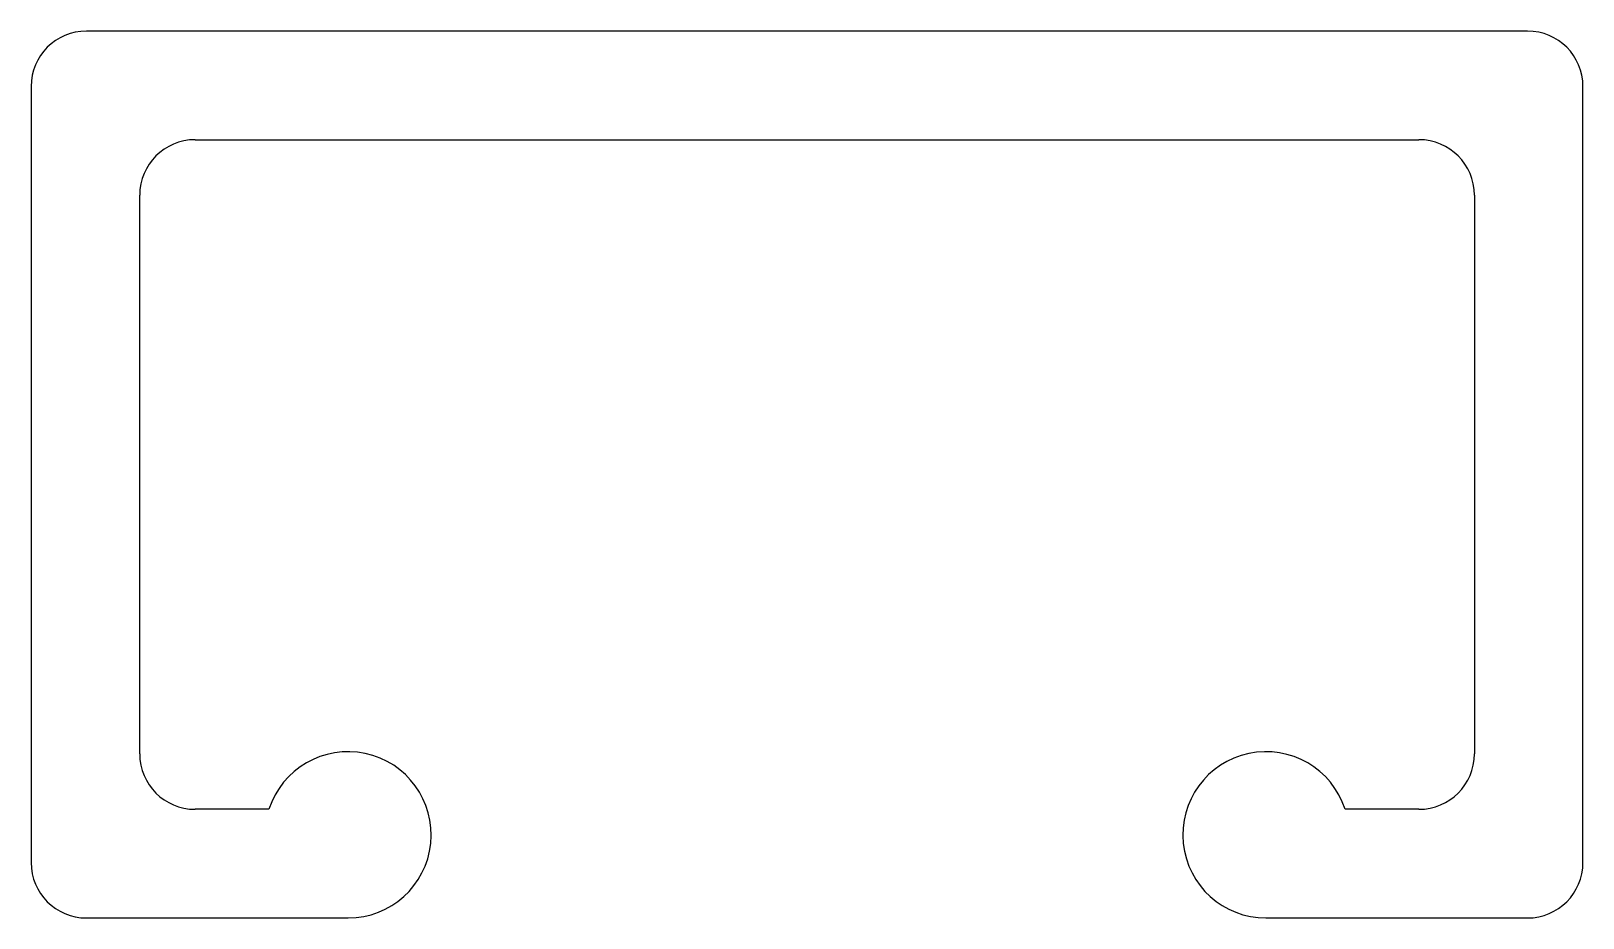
# Model space of a CAD drawing. Extents: x 753.1 to 767.1, y 665.7 to 673.7.
import ezdxf

# ---------------------------------------------------------------- set-up
doc = ezdxf.new("R2010")
doc.units = 0
doc.layers.add('ANA_CIZGI', color=7, linetype='CONTINUOUS')

msp = doc.modelspace()

# ---------------------------------------------------------------- linework, layer by layer
at = {"layer": 'ANA_CIZGI'}
for p, q in [((766.577, 673.707), (753.577, 673.707)), ((753.077, 673.207), (753.077, 666.207)), ((767.077, 666.207), (767.077, 673.207)), ((754.557, 672.727), (765.597, 672.727)), ((754.057, 667.187), (754.057, 672.227)), ((766.097, 672.227), (766.097, 667.187)), ((755.223, 666.687), (754.557, 666.687)), ((765.597, 666.687), (764.931, 666.687)), ((753.577, 665.707), (755.937, 665.707)), ((764.217, 665.707), (766.577, 665.707))]:
    msp.add_line(p, q, dxfattribs=at)
for centre, radius, start, end in [((753.577, 673.207), 0.5, 90, 180), ((766.577, 673.207), 0.5, 0, 90), ((754.557, 672.227), 0.5, 90, 180), ((765.597, 672.227), 0.5, 0, 90), ((754.557, 667.187), 0.5, 180, 270), ((755.937, 666.457), 0.75, 270, 162.1415), ((764.217, 666.457), 0.75, 17.8585, 270), ((765.597, 667.187), 0.5, 270, 0), ((753.577, 666.207), 0.5, 180, 270), ((766.577, 666.207), 0.5, 270, 0)]:
    msp.add_arc(centre, radius, start, end, dxfattribs=at)

doc.saveas('drawing.dxf')
